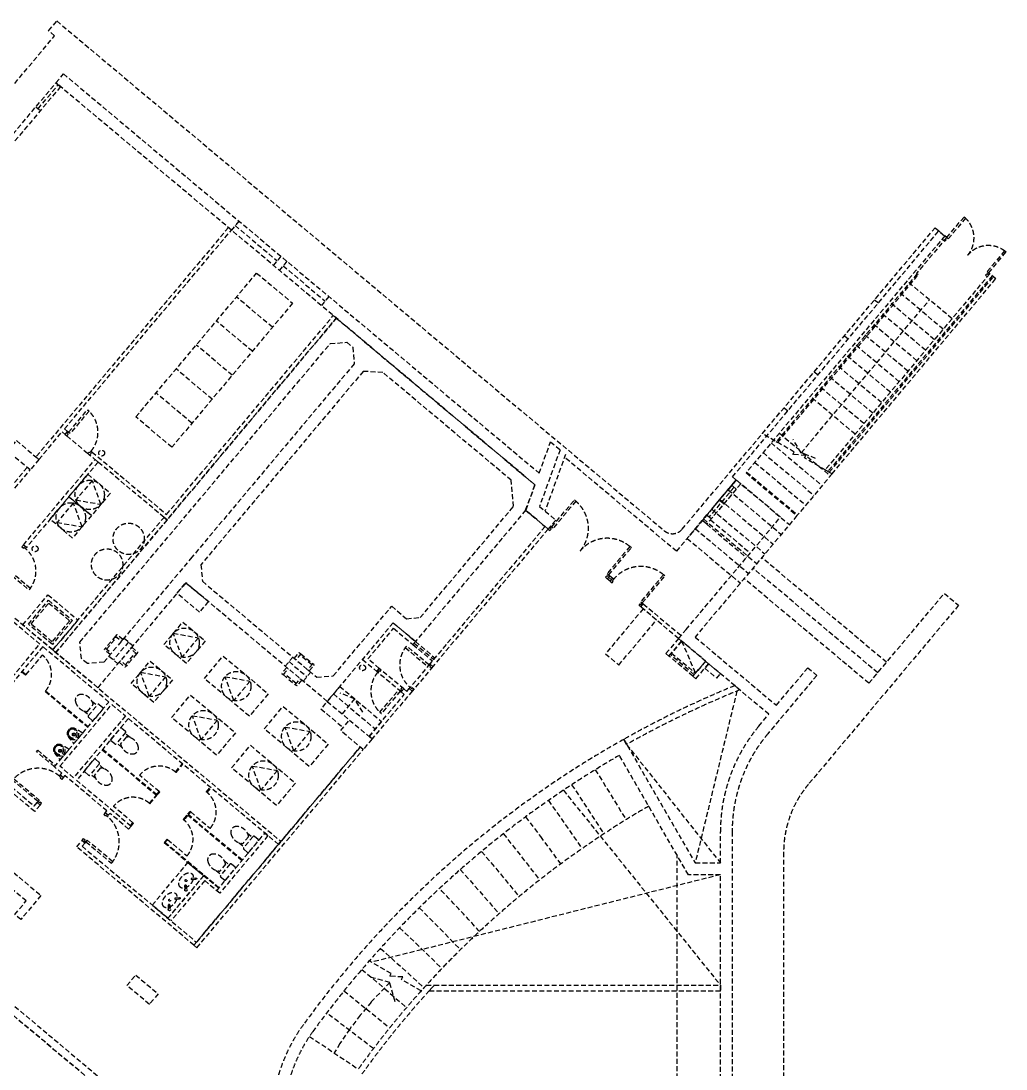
# Model space of a CAD drawing. Header units: millimetres. Extents: x 833220848 to 834439174, y 817676276 to 818025844.
# Drawn here: x 833234121 to 833259290, y 817916483 to 817943257 of the extents above; entities that cross this region are included whole.
import ezdxf

# ---------------------------------------------------------------- set-up
doc = ezdxf.new("R2010")
doc.units = ezdxf.units.MM
doc.header["$LTSCALE"] = 1000
doc.header["$MEASUREMENT"] = 0
doc.linetypes.add('HIDDEN2', pattern=[0.1875, 0.125, -0.0625])
doc.layers.add('VPAX L000', color=7, linetype='Continuous')

# ---------------------------------------------------------------- blocks, each defined once
blk = doc.blocks.new('A$C37721EEC')
at = {"layer": 'VPAX L000', "color": 150, "linetype": 'HIDDEN2'}
for p, q in [((23916.31190276146, -6361.391976833344), (23763.10301399231, -6232.834455013275)), ((5437.206376194954, -7599.490399718285), (4517.95304441452, -6828.145267963409)), ((-98.80627012252808, -15908.34959423542), (7068.284738659859, -7366.943134665489)), ((4922.976288437843, -8212.325954198837), (4003.72295665741, -7440.980822443962)), ((7068.284738659859, -7366.943134665489), (12142.11832487583, -11624.39502358437)), ((4408.746200799942, -8825.16150867939), (3489.492869019508, -8053.816376924515)), ((3894.516112685204, -9437.997063279152), (2975.26278090477, -8666.651931524277)), ((3380.286024689674, -10050.83261811733), (2461.032692909241, -9279.487486362457)), ((18768.9644806385, -10788.01078736782), (17953.53372120857, -10317.22161924839)), ((-606.8004804849625, -10913.14771831036), (-530.1960359811783, -10977.4264793396)), ((19734.28427183628, -11345.33842837811), (19028.77210187912, -10938.01078736782)), ((12142.11832487583, -11624.39502358437), (11905.53768956661, -12274.39497184753)), ((17173.24420058727, -11636.0590981245), (16530.44549965858, -12402.12081348896)), ((17173.24420058727, -11636.05909824371), (16530.44549965858, -12402.12081348896)), ((17173.23111259937, -11636.07469570637), (16530.44549953938, -12402.12081336975)), ((17230.69753241539, -11684.26816773415), (16587.89883160591, -12450.32988321781)), ((17230.69753241539, -11684.26816785336), (16587.89883160591, -12450.32988321781)), ((17230.68444442749, -11684.28376531601), (16587.8988314867, -12450.3298830986)), ((17288.15086448193, -11732.47723758221), (16645.35216355324, -12498.53895294666)), ((17288.15086448193, -11732.47723770142), (16645.35216355324, -12498.53895294666)), ((17288.13777649403, -11732.49283516407), (16645.35216355324, -12498.53895294666)), ((16966.74420714378, -12115.51525366306), (16851.83754301071, -12019.09711396694)), ((11905.53768956661, -12274.39497184753), (12403.46654951572, -12692.20696151257)), ((16645.35040187836, -12498.53747487068), (16530.44373774529, -12402.11933517456)), ((16629.28802621365, -12517.68142414093), (17644.31828081608, -13369.3929361105)), ((12403.46654951572, -12692.20696151257), (9588.056431531906, -16047.48208272457)), ((16532.86988472939, -12632.58809065819), (17547.90013945103, -13484.29960274696)), ((3223.403262495995, -14127.03008854389), (973.5701516866684, -16808.19303584099)), ((6835.321492791176, -17157.82952404022), (3223.403262495995, -14127.03008854389)), ((20675.19408988953, -16695.84523749352), (22603.55658447742, -14397.71049368382)), ((22603.55658447742, -14397.71049368382), (22967.42858123779, -14703.03535139561)), ((22967.42858123779, -14703.03535139561), (19128.15365767479, -19278.50505936146)), ((8519.424642801285, -15150.79354202747), (6835.321492791176, -17157.82952404022)), ((9090.119153618813, -15629.66309392452), (8519.424642801285, -15150.79354202747)), ((1758.537973403931, -15639.40053164959), (1372.865407347679, -16099.02719759941)), ((1643.631307244301, -15542.98239016533), (1873.444639801979, -15735.81867277622)), ((973.5701516866684, -16808.19303584099), (-98.80627012252808, -15908.34959423542)), ((1257.958741307259, -16002.60905611515), (1487.772074222565, -16195.44533872604)), ((5762.847549200058, -16257.92381489277), (5955.683831930161, -16028.1104824543)), ((5762.865156531334, -16257.91987466812), (5955.701439261436, -16028.10654222965)), ((6136.419869342012, -15968.29004362162), (6160.845798525086, -15939.18035479566)), ((6442.837646457301, -16225.40508765392), (6136.419869342012, -15968.29004362162)), ((6160.845798525086, -15939.18035479566), (6467.263575640375, -16196.29539882796)), ((5859.265690803528, -16143.01714885235), (6318.892356514931, -16528.68971502781)), ((5859.283298134804, -16143.0132086277), (6318.909963846207, -16528.68577480316)), ((6467.263575640375, -16196.29539882796), (6442.837646457301, -16225.40508765392)), ((8791.517807364464, -16841.18120288849), (8163.349141120911, -16314.08510565758)), ((8791.517807364464, -16841.18120288849), (8163.349141120911, -16314.08510565758)), ((5735.320400680374, -16446.3017756322), (5710.894471497299, -16475.41146445816)), ((5710.894471497299, -16475.41146445816), (6017.312248612589, -16732.52650849046)), ((6041.738177795663, -16703.4168196645), (5735.320400680374, -16446.3017756322)), ((6222.47421503067, -16643.59638106823), (6415.310497760773, -16413.78304827213)), ((6222.491822361946, -16643.59244084358), (6415.328105092049, -16413.77910804749)), ((8727.23904633522, -16917.78564715385), (8099.070380091667, -16390.68954992294)), ((8727.23904633522, -16917.78564715385), (8099.070380091667, -16390.68954992294)), ((6017.312248612589, -16732.52650849046), (6041.738177795663, -16703.4168196645)), ((17303.26279497147, -16894.6280118227), (16235.58253264427, -21286.23465895653)), ((615.2058337782134, -17398.39875490604), (745.6246701971286, -17507.83315239659)), ((824.1118068735393, -17149.43431084806), (954.5306432924544, -17258.86870833861)), ((370.5763944879409, -18227.04996896959), (582.0900479063109, -17974.97777389311)), ((370.5763944879409, -18227.04996896959), (582.0900479063109, -17974.97777389311)), ((1796.973359367959, -18083.24877437536), (1666.55453213655, -17973.81436593557)), ((21.18114833983149, -18643.44301391817), (232.6948017582015, -18391.37081884169)), ((21.18114833983149, -18643.44301391817), (232.6948017582015, -18391.37081884169)), ((1588.067365370959, -18332.21320089474), (1457.64853813955, -18222.77879245495)), ((3430.151517868042, -23386.18738877773), (7678.977618217468, -18322.6336183548)), ((3506.755962014198, -23450.46614992619), (7755.582062363625, -18386.91237950325)), ((14486.06221354008, -18257.97668552399), (16881.47364044189, -21286.23465907574)), ((1128.474244854562, -18879.93499585572), (998.0554176231531, -18770.50058741594)), ((13685.32706260681, -18903.43692219257), (14472.03901946545, -20180.44944381714)), ((919.5682508575619, -19128.89942237511), (789.1494236261527, -19019.46501393532)), ((4795.922980035655, -20521.33306713995), (4926.341825571767, -20630.76745376505)), ((4587.017027682054, -20770.29752860229), (4717.435873218165, -20879.73191522739)), ((15774.57707202435, -29978.59317183495), (15774.57707202435, -21088.03067183495)), ((18496.47364091873, -21014.03162097931), (18496.47364091873, -35557.64940428734)), ((4204.559534396045, -21226.09492393431), (4334.978379932157, -21335.5293105594)), ((2766.68805706501, -22698.9347140789), (3692.306545376778, -21595.82555699348)), ((3692.306545376778, -21595.82555699348), (4075.328766345978, -21917.21936106682)), ((3995.653582042443, -21475.05938539665), (4126.072427578555, -21584.49377202175)), ((3704.632228732109, -21736.70876216888), (2843.292501449585, -22763.21347498894)), ((4087.654449701309, -22058.10256636143), (3704.632228732109, -21736.70876216888)), ((8470.949766635895, -24113.22005867958), (7908.336480736732, -23788.39512681961)), ((9235.03089082241, -24554.36250090599), (8730.75738799572, -24263.22005844116)), ((6382.545195102692, -25715.84324622154), (7629.107695102692, -26550.15574622154))]:
    blk.add_line(p, q, dxfattribs=at)
for points in [[(-14262.39690566063, -16686.11798632145), (-13957.07279098034, -16322.24687623978), (-13803.86390292645, -16450.80439758301), (-128.5575217008591, -153.2088876962662), (-281.766410112381, -24.65136587619781), (-72.8604371547699, 224.3130779266357), (15447.08554148674, -12798.46787953377, 0.4142239829312884), (15904.95421016216, -12758.4013543129), (22365.08270740509, -5059.753016233444), (22613.94014978409, -5268.572319865227)], [(-8368.229384183884, -19151.63800656796), (-8239.671860933304, -18998.42911720276), (-4141.334067344666, -22437.34280371666), (-3852.079641580582, -22092.62280285358), (-3698.870752334595, -22221.18032538891), (-3988.125176787376, -22565.90032505989), (-2302.827402949333, -23980.03306615353), (-2013.572978496552, -23635.31306684017), (-1860.364089727402, -23763.87058901787), (-2149.618514060974, -24108.59058833122), (1774.702673077583, -27401.48705089092, -0.1017302173343312)], [(5521.544456720352, -28857.64940404892, -0.216332576124974), (6226.147359371185, -25415.7756049633, -0.1080614367030422), (14411.01990938187, -18128.08539187908), (16235.58253276348, -21286.23465883732), (16881.4736405611, -21286.23465883732), (16881.4736405611, -20486.29894483089, -0.1763300519438131), (17861.75509262085, -17792.9717297554), (18118.1580953598, -17487.40252864361), (15812.37358295918, -15552.61960995197), (16005.20986771584, -15322.80627548695), (16005.20986902714, -15322.80627405643), (18415.6634016037, -12450.13961362839), (17189.99229180813, -11421.67943799496), (22460.85744202137, -5140.120678067207), (22614.06633067131, -5268.678200125694), (17536.03746366501, -11320.42362701893), (18838.31301736832, -12413.16256356239), (16235.02319991589, -15515.64255928993), (18310.99437785149, -17257.58919596672), (19114.47888529301, -16300.03364622593), (19344.29221832752, -16492.86992919445), (18091.56787645817, -17985.80866706371, 0.176330051941781), (17181.4736405611, -20486.29622471333), (17181.4736405611, -27557.64940452576)], [(16881.4736405611, -27557.64940452576), (16881.4736405611, -21586.23465883732), (16062.43463718891, -21586.23465883732), (14300.45206236839, -18536.40567195415, 0.1051041700439045), (6468.903113722801, -25592.04143750668, 0.2417037481215147), (5916.464549183846, -29157.64940404892)], [(-856.8898695707321, -16473.19802296162), (-439.0779235363007, -15975.26913511753, -0.4142135623732047), (-358.9609814882278, -16891.00996947289)], [(2540.166906118393, -19460.73487794399), (2042.238018274307, -19042.92293143272, -0.4229292193933042), (2973.299741744995, -18975.66174209118)], [(3348.877037644386, -19982.66558492184), (3846.8059258461, -20400.47753095627, 0.4229292192395238), (3751.368094921112, -19471.88094389439)], [(1871.667792081833, -20257.42109906673), (1373.738904237747, -19839.60915255547, -0.4142135623732047), (2289.479738712311, -19759.49221122265)], [(2757.513593196869, -20687.42744004726), (3255.442481398582, -21105.2393860817, 0.4142135623732047), (3175.325539112091, -20189.49855172634)], [(3478.516865887099, -21673.83425349263), (3369.017394710721, -21683.41766793093, 1), (3371.197067455748, -21708.32246720183), (3480.696538632097, -21698.73905276355)], [(3202.709700835986, -21956.36967171906), (3197.495759361418, -21858.03044374468), (3197.495759361418, -21858.03044374468, -0.4016531870839304), (3206.415863532665, -21847.85260033718), (3206.415863532665, -21847.85260033718), (3219.864844953214, -21846.67554293826), (3219.864844953214, -21846.67554293826, -0.4016531870839304), (3230.417326892242, -21855.14914192452), (3230.417326892242, -21855.14914192452), (3230.417326892242, -21855.14914192452), (3242.365141093082, -21952.89902008363)], [(3212.260027633402, -21949.40824002175), (3206.438396402592, -21882.89065954325), (3206.438396402592, -21882.89065954325, -0.4142135623730951), (3210.884616809843, -21877.59152371403), (3210.884616809843, -21877.59152371403), (3220.629973046283, -21876.73860829207), (3220.629973046283, -21876.73860829207), (3220.629973046283, -21876.73860829207, -0.4142135623730951), (3225.929108875498, -21881.18482869931), (3225.929108875498, -21881.18482869931), (3231.750740106319, -21947.70240917783)], [(3058.965126790458, -22173.83654493359), (2949.465655614079, -22183.41995937189, 1), (2951.645328359107, -22208.3247586428), (3061.144799535456, -22198.74134420451)], [(2783.157961739345, -22456.37196316003), (2777.944020264777, -22358.03273518564), (2777.944020264777, -22358.03273518564, -0.4016531870839304), (2786.864124436024, -22347.85489177814), (2786.864124436024, -22347.85489177814), (2800.313105856572, -22346.67783437922), (2800.313105856572, -22346.67783437922, -0.4016531870839304), (2810.8655877956, -22355.15143336548), (2810.8655877956, -22355.15143336548), (2810.8655877956, -22355.15143336548), (2822.81340199644, -22452.90131152459)], [(2792.708288536761, -22449.41053146272), (2786.886657305951, -22382.89295098421), (2786.886657305951, -22382.89295098421, -0.4142135623730951), (2791.332877713201, -22377.593815155), (2791.332877713201, -22377.593815155), (2801.078233949641, -22376.74089973304), (2801.078233949641, -22376.74089973304), (2801.078233949641, -22376.74089973304, -0.4142135623730951), (2806.377369778857, -22381.18712014027), (2806.377369778857, -22381.18712014027), (2812.199001009677, -22447.70470061879)]]:
    blk.add_lwpolyline(points, format="xyb", dxfattribs=at)
for points in [[(98.60546708106995, -1127.06564283371), (12251.30939304829, -11324.39502203465), (12542.48557245731, -10524.39501357079), (12787.04781579971, -10729.60710608959), (12257.74049508572, -12178.30623316765), (12672.90727698803, -12526.67238903046), (12480.0709939003, -12756.4857224226), (11905.53767633438, -12274.39502859116), (12142.11832475662, -11624.39502370358), (-94.23081576824188, -1356.878975749016)], [(-2279.689341068268, -3961.407024025917), (-94.23081517219543, -1356.878974556923), (20.67585158348083, -1453.297116279602), (-2164.782674312592, -4057.825165748596)], [(22702.13146018982, -5342.573614239693), (22663.82923805714, -5310.434233784676), (23106.98572862148, -4782.300893306732), (23145.28795075417, -4814.440273761749)], [(4310.52473294735, -5052.907729148865), (-606.8004804849625, -10913.14771831036), (-530.1960362195969, -10977.42647910118), (61.16856372356415, -10272.66559290886), (137.7730075120926, -10336.94435346127), (202.0517684221268, -10260.3399091959), (125.4473246335983, -10196.06114864349), (4387.129177212715, -5117.186490058899)], [(23697.98923718929, -6178.197506666183), (23736.29145944118, -6210.336887121201), (24179.44795000553, -5682.203546762466), (24141.14572775364, -5650.064166307449)], [(1946.80260515213, -9892.32304096222), (5032.18313229084, -6215.309713482857), (5951.436464071274, -6986.654845118523), (2866.055936932564, -10663.66817259789)], [(18344.85558974743, -10543.15140521526), (21934.62597608566, -6265.046026349068), (21903.98419833183, -6239.334522485733), (18309.68018019199, -10522.84287309647)], [(19558.3931299448, -11243.80194413662), (19734.28427159786, -11345.3384282589), (23916.31190276146, -6361.391976833344), (23763.10301399231, -6232.834455013275), (19558.40722322464, -11243.79576706886)], [(-98.82387745380402, -15908.35353446007), (7068.267131328583, -7366.947074890137), (12142.10071754456, -11624.39896380901), (11905.52008223534, -12274.39891207218), (11905.52008211613, -12274.39891207218), (9090.109937310219, -15629.67407763004), (8519.407035470009, -15150.79748225212), (6835.3038854599, -17157.83346426487), (3223.385655164719, -14127.03402876854), (973.5525443553925, -16808.19697606564)], [(-98.82387745380402, -15908.35353446007), (7068.267131328583, -7366.947074890137), (12142.10071754456, -11624.39896380901), (11905.52008223534, -12274.39891207218), (11905.52008211613, -12274.39891207218), (9090.109937310219, -15629.67407763004), (8519.407035470009, -15150.79748225212), (6835.3038854599, -17157.83346426487), (3223.385655164719, -14127.03402876854), (973.5525443553925, -16808.19697606564)], [(2665.719670176506, -12458.14346575737), (2665.719670057297, -12458.14346575737), (765.9294502735138, -10864.03019428253), (765.9294501543045, -10864.03019428253), (830.208211183548, -10787.42574977875), (2729.998430848122, -12381.5390213728), (6991.680282711983, -7302.664363980293), (7068.284726977348, -7366.943124890327), (2742.324125885963, -12522.42223787308)], [(11595.83135175705, -12176.75443315506), (11537.37619256973, -11508.60889780521), (8254.304951190948, -8753.785088300705), (7755.050906896591, -8726.483376264572), (3609.082559704781, -13667.45604884624), (3646.059607863426, -14090.10564875603), (6568.506508946419, -16542.34169721603), (6991.168985128403, -16505.36352157593), (8482.42998456955, -14728.14787256718), (8861.614778757095, -15046.3216933012), (9213.835660099983, -15015.50635528564)], [(267.1655461717763, -10314.97685612538), (228.8633240537446, -10282.83747559586), (710.9540319964685, -9708.304143825388), (749.2562541145002, -9740.443524354901)], [(-1329.705032706261, -10763.45132791996), (-1104.729369401932, -10495.33577275276), (-530.1960368156433, -10977.42647969723), (-755.1717007160187, -11245.54203522205)], [(-1504.019264936447, -12137.98381185532), (-755.1717007160187, -11245.54203522205), (-831.7761447429657, -11181.26327443123), (-1580.623709201813, -12073.70505094528)], [(-928.1363946199417, -13162.96953845024), (903.8174495697021, -10979.73196315765), (980.4218930006027, -11044.01072347164), (-851.5319511890411, -13227.24829876423)], [(237.8063507080078, -11929.02546489239), (719.8970572948456, -11354.49213242531), (1294.430390000343, -11836.58283960819), (812.3396829366684, -12411.11617195606)], [(1053.385208845139, -12123.84930050373), (831.2361723184586, -11513.50119805336), (413.7337292432785, -12011.06195807457)], [(-244.2843565940857, -12503.55879747868), (237.8063502311707, -11929.02546465397), (812.3396826982498, -12411.11617171764), (330.2489755153656, -12985.64950430393)], [(12609.463534832, -12734.51823830605), (12571.1613162756, -12702.3788536787), (13149.67000770569, -12012.9387229681), (13187.97222661972, -12045.07810771465)], [(571.2945016622543, -12698.38263273239), (349.1454651355743, -12088.03453040123), (-68.356978058815, -12585.59529042244)], [(-175.4107267856598, -15844.07082283497), (2665.719669103622, -12458.14346647263), (2742.324125885963, -12522.42223787308), (-98.80627000331879, -15908.34959423542)], [(13988.87541842461, -13891.98224103451), (14027.17764413357, -13924.12161719799), (14605.68664991856, -13234.68175041676), (14567.38442420959, -13202.54237377644)], [(-1323.980842876015, -13790.29096549816), (-1356.120223334097, -13828.59318767613), (-781.5868906645268, -14310.68389454735), (-749.447510206445, -14272.38167236938)], [(14847.11107563972, -14612.12762284279), (14885.41330134869, -14644.26699900627), (15463.92230713367, -13954.82713222504), (15425.62008142471, -13922.68775558472)], [(2998.446070671082, -14395.20132339001), (3223.42173397541, -14127.08576822281), (3797.955066561699, -14609.17647516727), (3572.979402661324, -14877.2920306921)], [(14130.59385597706, -14010.89772164822), (14066.31508970261, -14087.50215864182), (13989.71044921875, -14023.22363197803), (14053.98921835423, -13946.61919486523), (14130.59385597706, -14010.89772164822)], [(-941.4841955900192, -15201.25885725021), (-298.696585893631, -14435.21441400051), (467.3478577136993, -15078.00202429295), (-175.4397522211075, -15844.04646766186)], [(-800.6009905338287, -15188.93317449093), (-286.3709024190903, -14576.09761929512), (326.4646520614624, -15090.32770740986), (-187.7654354572296, -15703.16326212883)], [(-730.1593877077103, -15182.77033257484), (-280.2080608606339, -14646.53922212124), (256.0230492353439, -15096.49054944515), (-193.9282772541046, -15632.72165966034)], [(15876.652328372, -15476.01518440247), (15812.37356209755, -15552.61962139606), (14847.94602036476, -14743.36911654472), (14912.22478950024, -14666.76467943192), (15876.652328372, -15476.01518440247)], [(14285.1399050951, -16229.22956931591), (15249.32131934166, -15080.1629049778), (14908.43175184727, -14794.12259531021), (13944.25033724308, -15943.18925952911)], [(3236.914576649666, -16187.89692425728), (2662.381244182587, -15705.80621695518), (3144.471951246262, -15131.27288448811), (3719.005283594131, -15613.3635917902)], [(1198.138302678393, -15821.8730188654), (1455.253346567387, -15515.45524162986), (1426.143657730004, -15491.0293124604), (1169.028613841009, -15797.44708969593)], [(1579.352546347771, -15619.5868344049), (1611.49192683389, -15581.28461225047), (1458.283038216126, -15452.72709030597), (1426.143657730007, -15491.0293124604)], [(2903.426770448685, -15418.53934502602), (3543.078088641167, -15531.32760262489), (3125.574933290482, -16028.88776516914)], [(1809.165878951717, -15812.42311740135), (1841.305259437836, -15774.12089524692), (1994.5141480556, -15902.67841719141), (1962.374767569481, -15940.98063934585)], [(9404.86209022919, -16265.80436425982), (9437.001461955833, -16227.5021347553), (8862.468019388098, -15745.41155885564), (8830.328647661454, -15783.71378836016)], [(1322.237502458779, -15926.00461164043), (1290.098121972652, -15964.30683379487), (1136.889233354894, -15835.74931185038), (1169.02861384102, -15797.44708969594)], [(1676.150034843105, -16222.97248741192), (1933.2650787321, -15916.55471017639), (1962.374767569483, -15940.98063934585), (1705.259723680489, -16247.39841658138)], [(4845.607908010483, -17537.75090444088), (3696.541243314743, -16573.56948983669), (4178.631950616837, -15999.03615760803), (5327.698615312576, -16963.21757233143)], [(6032.288276508939, -16092.38924335331), (5993.986054369534, -16060.24986284928), (6122.543576385679, -15907.04097429164), (6160.845798525084, -15939.18035479567)], [(1552.050835062724, -16118.84089463688), (1519.911454576598, -16157.14311679132), (1673.120343194356, -16285.70063873582), (1705.259723680483, -16247.39841658137)], [(2401.290683507919, -17183.75470006466), (1826.75735104084, -16701.66399276257), (2308.848058223724, -16127.13066053391), (2883.381390571594, -16609.22136759758)], [(5839.451993513448, -16322.20257590052), (5801.149771374042, -16290.06319539649), (5672.592249357897, -16443.27208395413), (5710.894471497302, -16475.41146445816)], [(6338.706053624225, -16349.5042873856), (6377.008275763638, -16381.64366788964), (6505.565797779779, -16228.434779332), (6467.263575640365, -16196.29539882796)], [(16578.41802859306, -16195.40721833706), (16481.99988722801, -16310.31388497353), (16788.41766476631, -16567.42892861366), (16884.83580601215, -16452.52226161957)], [(2067.802877306938, -16414.39712119102), (2707.454195380211, -16527.18537867069), (2289.951040029526, -17024.74554097652)], [(4224.853435397148, -16527.3479719162), (4864.504753828049, -16640.13622951508), (4447.001598238945, -17137.69639194012)], [(6145.869770628734, -16579.31761993281), (6184.171992768148, -16611.45700043685), (6055.614470752007, -16764.66588899448), (6017.312248612593, -16732.52650849045)], [(8662.130664852799, -16863.13448864317), (8700.432879675405, -16895.27387786703), (8218.342041317472, -17469.80710020613), (8180.039826494865, -17437.66771098226)], [(4009.984014749527, -18533.60868048668), (2860.917350292206, -17569.42726588249), (3343.008057594299, -16994.89393365383), (4492.07472217083, -17959.07534813881)], [(6.56820011138916, -18816.43041074276), (1330.710675954819, -17238.37885797024), (1679.261003494263, -17530.84730923176), (355.1185276508331, -19108.89886200428)], [(6377.696793437004, -18823.32612466812), (5228.630128860474, -17859.14470994473), (5710.720836043358, -17284.61137795448), (6859.787500619888, -18248.79279220104)], [(3389.22954249382, -17523.205747962), (4028.880860805511, -17635.99400544167), (3611.377705454826, -18133.5541677475)], [(7181.048730254173, -17904.82167220116), (7406.024393558502, -17636.70611703396), (7980.557726144791, -18118.79682397842), (7755.582062244415, -18386.91237950325)], [(5756.942321062088, -17812.92319214344), (6396.59363925457, -17925.71144962311), (5979.090483903885, -18423.27161216736)], [(7678.977618455887, -18322.63361859322), (3430.150519967079, -23386.18651211262), (3506.75596177578, -23450.46614968777), (7755.583060264587, -18386.91325616837)], [(5542.072900295258, -19819.18390059471), (4393.006235480309, -18855.00248599052), (4875.096942901611, -18280.46915364265), (6024.163607597351, -19244.65056836605)], [(4921.318427801132, -18808.78096783161), (5560.969746232033, -18921.5692255497), (5143.466590642929, -19419.12938809395)], [(-521.3127424083126, -19678.89299650982), (-553.4521228116206, -19717.19521873376), (-1204.589900618463, -19170.82575187752), (-1172.450520215155, -19132.52352965359)], [(4011.050004839897, -21993.8238055706), (5245.197887659073, -20523.0236325264), (5321.802332043648, -20587.30239355564), (4087.654449224472, -22058.10256659985)], [(573.1170816421509, -20708.18827843666), (649.7215256690979, -20772.46703922749), (575.8009499311447, -20860.5621509552), (3494.430279016495, -23309.58294415474), (3430.150519967079, -23386.18651211262), (434.9177643060684, -20872.88781154156)], [(704.3584714670291, -20707.35326140902), (672.2190909401935, -20745.6554835293), (1323.356866984953, -21292.0249524855), (1355.496247511789, -21253.72273036522)], [(1717.354047298431, -24416.19944024086), (1942.32971060276, -24148.08388507366), (2516.863043189049, -24630.17459201813), (2291.887379288673, -24898.29014754295)]]:
    blk.add_lwpolyline(points, close=True, dxfattribs=at)
for points in [[(-551.0075685977936, -2017.923602342606), (-36.7774806022644, -1405.088048219681)], [(-94.23079574108124, -1356.878992795944), (20.67585265636444, -1453.297118544579)], [(-608.4609022140503, -1969.714531540871), (-493.5542351007462, -2066.132673025131)], [(4579.965474843979, -4887.373139262199), (4387.129192113876, -5117.186472296715)], [(4483.547333598137, -5002.279806017876), (5556.009554028511, -5902.182459354401)], [(17953.53226804733, -10317.22078025341), (22365.08270728588, -5059.753016114235), (22460.82763445377, -5140.0953104496)], [(1646.145151138306, -27554.69593954086), (-8368.229384183884, -19151.63800656796), (1649.664953351021, -27557.64940452576)], [(22660.85857319832, -5307.940310359001), (21889.5134408474, -6227.193640708923)], [(22549.78748595715, -5345.28257060051), (22618.70158815384, -5403.10836827755), (22650.84096860886, -5364.806146144867), (22631.68985748291, -5348.736455917358), (22663.82923805714, -5310.434233784676), (22614.06633222103, -5268.678198218346)], [(5652.427679896355, -5787.275811076164), (5459.591397166252, -6017.08914411068)], [(5805.636567831039, -5915.833333730698), (5612.800285100937, -6145.646666765213)], [(5709.218442440033, -6030.739981770515), (6781.680662870407, -6930.64263510704)], [(23855.02834331989, -6309.968964457512), (23824.38656568527, -6284.257460236549), (19628.75804448128, -11284.41283261776), (19663.9334539175, -11304.72136473656), (23855.0283434391, -6309.968964338303)], [(22798.92159950733, -7381.901119589806), (21649.85493314266, -6417.719703674316)], [(23698.82425415516, -6309.438897848129), (23652.86158752441, -6270.871641278267), (23685.00096774101, -6232.569419145584), (23704.15207886696, -6248.639109373093), (23736.29145944118, -6210.336887121201), (23763.10301482677, -6232.834453582764)], [(22573.94593632221, -7650.016674518585), (21424.87926995754, -6685.835258603096)], [(6878.098804593086, -6815.735968112946), (6685.262521862984, -7045.549301147461)], [(18946.17145717144, -10806.63706862926), (22224.39693379402, -6899.828438520432)], [(20822.51323127747, -6898.358264803886), (20918.16178810596, -6978.62004840374)], [(22348.97027301788, -7918.132229089737), (21199.90360665321, -6953.950813174248)], [(22123.99460983276, -8186.247784018517), (20974.92794346809, -7222.066368103027)], [(9090.109937548637, -15629.67407739162), (8519.407035470009, -15150.79748225212), (6835.3038854599, -17157.83346426487), (3223.385655164719, -14127.03402876854), (973.5525443553925, -16808.19697606564), (-98.82387745380402, -15908.35353446007), (7068.267131328583, -7366.947074890137), (12142.10071754456, -11624.39896380901), (11905.52008223534, -12274.39891207218), (12403.44894218445, -12692.21090173721), (9459.490629911423, -16200.68353176117)], [(21899.01894629002, -8454.363339066505), (20749.95227992535, -7490.181923151016)], [(21674.0432831049, -8722.478893876076), (20524.97661674023, -7758.297477960587)], [(7488.321810126305, -8111.041246533394), (7525.236849427223, -8533.638815879822), (3379.276743531227, -13474.53616297245), (3379.276743531227, -13474.53616297245), (1129.395498156548, -16155.80772018433), (706.84015583992, -16192.77652192116), (553.6327638626099, -16064.22025763988), (516.65571641922, -15641.5706653595), (6912.407906413078, -8019.41001534462), (7335.05750644207, -7982.432966351509), (7488.321407675743, -8111.036647081375)], [(7488.321810126305, -8111.041246533394), (7525.236849427223, -8533.638815879822), (3379.276743531227, -13474.53616297245), (3379.276743531227, -13474.53616297245), (1129.395498156548, -16155.80772018433), (706.84015583992, -16192.77652192116), (553.6327638626099, -16064.22025763988), (516.65571641922, -15641.5706653595), (6912.407906413078, -8019.41001534462), (7335.05750644207, -7982.432966351509), (7488.321407675743, -8111.036647081375)], [(20051.15053296089, -7817.596855998039), (20146.79908978939, -7897.858639597893)], [(21449.06761932373, -8990.594448447227), (20300.00095295906, -8026.413032531738)], [(21224.09195625782, -9258.710003733635), (20075.02528989315, -8294.528587818146)], [(20999.11629259586, -9526.825558304787), (19850.04962623119, -8562.644142389297)], [(19279.78783464432, -8736.835447192192), (19375.43639147282, -8817.097230792046)], [(20774.14062905312, -9794.941113233566), (19625.07396268845, -8830.759697318077)], [(20549.16496574879, -10063.05666792393), (19400.09829938412, -9098.875252008438)], [(20324.18930220604, -10331.17222297192), (19175.12263584137, -9366.990807056427)], [(18508.42513632774, -9656.074038386345), (18604.07369315624, -9736.335821986198)], [(137.7730075120926, -10336.94435346127), (183.7356740537306, -10375.51161009668), (215.8750545832455, -10337.20938797865), (196.7239435242297, -10321.13969771389), (228.8633240537446, -10282.83747559586), (202.0517685711224, -10260.3399092252)], [(183.7356740236282, -10375.51161015034), (719.9667837619781, -10825.46293747425)], [(18387.73104846478, -10305.41473805904), (19689.9847086668, -11398.13530480862)], [(18178.82507538795, -10554.37918186188), (19481.08410537243, -11647.1042547226)], [(19313.78657674789, -10951.92686927319), (18946.17145884037, -10806.63707005978), (18739.25324487686, -10469.83616280556)], [(765.9294502478124, -10864.03019414531), (719.9667837061744, -10825.46293750989), (752.1061642356893, -10787.16071539186), (771.2572752947052, -10803.23040565662), (803.3966558242201, -10764.92818353859), (830.2082113068423, -10787.42574990925)], [(12926.72030031681, -10847.60897958279), (12399.18727970123, -12296.99404156208)], [(17285.7247262001, -11502.00848424435), (15759.1133582592, -13321.3530626297), (12899.65157294273, -10921.97969675064)], [(17969.91910219193, -10803.34362578392), (19272.18350219727, -11896.07320451736)], [(19028.77210187912, -10938.01078736782), (19066.27210187912, -10873.05888199806), (18731.4644806385, -10852.96269273758), (18768.9644806385, -10788.01078736782)], [(17761.0131289959, -11052.30806958675), (19063.2828990221, -12145.04215431213)], [(16096.5915286541, -12919.20921957493), (17285.72648620605, -11502.00995528698)], [(16096.59152877331, -12919.20921957493), (17285.72648632526, -11502.00995528698)], [(16532.86988484859, -12632.58809089661), (16417.96321833134, -12536.16994941235), (17285.72648215294, -11502.0099619627), (17400.63314855099, -11598.42810344696), (16532.86988472939, -12632.5880907774)], [(17285.72472631931, -11502.00848424435), (18645.47673583031, -12642.97589492798)], [(17552.10715579987, -11301.2725135088), (18854.38229572773, -12394.01110422611)], [(19734.28449809551, -11345.33855903149), (18838.3130171299, -12413.16256356239)], [(17076.84199094772, -11750.99242019653), (18436.57076621056, -12891.94033503532)], [(17076.84199106693, -11750.99242019653), (18436.57076621056, -12891.94033491611)], [(17288.1508654356, -11732.47723865509), (17173.24419891834, -11636.05909705162)], [(16867.93612277508, -11999.95695221424), (18227.66479325294, -13140.90477907658)], [(16867.93612289429, -11999.95695221424), (18227.66479325294, -13140.90477907658)], [(16659.03025448322, -12248.92148435116), (18018.75882017612, -13389.86922335625)], [(16659.03025460243, -12248.92148435116), (18018.75882017612, -13389.86922323704)], [(16450.12438631058, -12497.88601636887), (17809.85284721851, -13638.8336673975)], [(16450.12438642979, -12497.88601636887), (17809.85284721851, -13638.83366727829)], [(12480.0708258152, -12756.4855812788), (12480.07775533199, -12756.49139583111), (9536.109897613525, -16264.9747313261)], [(12480.07099401951, -12756.48572206497), (12526.03365647793, -12795.05298352242), (12558.17304110527, -12756.7507648468), (12539.02193152905, -12740.68107235432), (12571.1613162756, -12702.3788536787), (12544.34976303577, -12679.88128447533)], [(16241.21851801872, -12746.85054838657), (17600.94687414169, -13887.79811143875)], [(16241.21851813793, -12746.85054838657), (17600.94687414169, -13887.79811143875)], [(16032.28889012337, -12995.79514372349), (17392.04090118408, -14136.76255559921)], [(16032.28889024258, -12995.79514372349), (17392.04090118408, -14136.76255548)], [(-928.1363944981571, -13162.96953856582), (-966.703651047855, -13208.93220517938), (-928.4014288698837, -13241.07158563746), (-912.3317386408429, -13221.92047454848), (-874.0295164628716, -13254.05985500656), (-851.5319501422144, -13227.24829948198)], [(21125.14521157742, -16159.61394870281), (17938.40980684757, -13485.62544870377)], [(-1860.699273824692, -14429.92707717419), (5654.155553102493, -20735.72258865833), (5589.922143220901, -20812.27197062969), (1755.865448355675, -17595.12606942654), (431.722972035408, -19173.17762410641), (1825.923858642578, -20343.05107283592), (1761.645097613335, -20419.65551710129), (1282.867321014404, -20017.91326260567), (1241.086126208305, -20067.70615184307), (1164.481682181358, -20003.42739081383), (1206.262877106667, -19953.63450157642), (133.8005504608154, -19053.73175740242), (92.01935482025146, -19103.52464592457), (15.4149112701416, -19039.24588561058), (57.19610559940338, -18989.45299696922), (-134.3150051832199, -18828.75609445572), (1254.106232047081, -17174.10009670258), (-431.1915422677994, -15759.96735608578), (-2526.679148674011, -18257.27224075794), (-649.8702657222748, -19832.10188353062), (-575.9496908187866, -19744.006772995), (-499.345246553421, -19808.28553414345), (-637.5445826053619, -19972.98508918285), (-2667.56235408783, -18269.59792494774), (-507.7960951328278, -15695.68850338459), (-1924.978101372719, -14506.53160619736)], [(20900.1696523428, -16427.72959113121), (17713.43414354324, -13753.74100387096)], [(13989.71044909954, -14023.22363197803), (13943.74777829647, -13984.65638017654), (13975.88715469837, -13946.354154706), (13995.03826773167, -13962.42384302616), (14027.17764413357, -13924.12161719799), (14053.98920202255, -13946.61918079853)], [(14021.05762350559, -13985.86551988125), (14097.66225576401, -14050.1440602541)], [(14066.31508982182, -14087.50215852261), (14112.27775239944, -14126.06941998005), (14144.41713690758, -14087.76720118523), (14125.26602733135, -14071.69750881195), (14157.4054120779, -14033.39529001713), (14130.59385883808, -14010.89772081375)], [(20675.19409310818, -16695.84523367882), (17488.45848023891, -14021.85655903816)], [(14847.94602024555, -14743.36911642551), (14801.98334944248, -14704.80186462402), (14834.12272584438, -14666.49963915348), (14853.27383887768, -14682.56932747364), (14885.41321527958, -14644.26710164547), (14912.22477316856, -14666.76466524601)], [(9090.109938383102, -15629.67407643795), (8519.4070353508, -15150.79748225212), (7735.206515192986, -16085.37126946449), (8099.070499658585, -16390.68940734863), (8163.349381089211, -16314.08481967449), (7876.089841246605, -16073.04544222355), (8531.72984302044, -15291.68411445618), (9025.830140829086, -15706.28033876419)], [(8519.424642682076, -15150.79354202747), (7735.224122524261, -16085.36732923985), (8099.088106989861, -16390.68546712399), (8163.366988420486, -16314.08087944984), (7876.107448577881, -16073.0415019989), (8531.747450351715, -15291.68017423153), (9025.839355945587, -15706.26935660839)], [(8519.424642562866, -15150.79354190826), (9090.119153380394, -15629.66309428215)], [(9090.119153499603, -15629.66309416294), (9025.830140948296, -15706.28033864498)], [(9025.830140829086, -15706.2803388834), (9523.758613228798, -16124.09193754196)], [(9057.969521403313, -15667.97811675072), (9555.897995114326, -16085.78971660137)], [(9090.108901977539, -15629.67589461803), (9588.037377119064, -16047.48749566078)], [(15812.37357735634, -15552.61961650848), (15555.25853300095, -15859.03739404678), (15555.2585297823, -15859.03739082813), (15490.97976911068, -15935.64183497429), (15490.97977232933, -15935.64183783531), (15567.58421683311, -15999.92059886456), (15888.97802245617, -15616.89837813377), (15812.37357795238, -15552.61961579323)], [(15888.97802150249, -15616.89837706089), (16244.69853252298, -16437.54624188436), (16501.81357628659, -16131.12846446581), (15888.97802150249, -15616.89837706089), (15631.86297770058, -15923.3161545251), (16244.69853252298, -16437.54624188436)], [(9588.048040866852, -16047.47503900528), (9588.056433081627, -16047.48208093643)], [(16180.41976761818, -16514.15068423748), (15567.58421683311, -15999.92059886456)], [(16212.5591480732, -16475.84846186638), (15599.72359728813, -15961.61837673187)], [(8163.366885408211, -16314.08103740718), (8209.32954319534, -16352.64830447581), (8177.190153971476, -16390.95051929842), (8158.039046560173, -16374.88082468649), (8125.899657336311, -16413.18303950909), (8099.088106960487, -16390.68546705239)], [(9459.481414675713, -16200.69451415539), (8932.39557504654, -16828.85095775127)], [(9536.085859060287, -16264.97327506542), (9009.000019431114, -16893.12971866131)], [(9536.085859060287, -16264.97327506542), (9009.000019431114, -16893.12971866131)], [(9536.103481173515, -16264.96931755543), (9497.536235101543, -16310.93199296085), (9459.234005597027, -16278.7926212342), (9475.303691460349, -16259.64150648194), (9437.001461955833, -16227.5021347553), (9459.499022164484, -16200.69057410214)], [(9459.481414794922, -16200.69451415539), (9536.085989236832, -16264.97338426113)], [(9459.481414794922, -16200.69451415539), (9536.085989236832, -16264.97338426113)], [(9459.499022126198, -16200.69057393074), (9536.103596568108, -16264.96944403648)], [(16501.81357598305, -16131.12846553326), (16244.69853162766, -16437.54624307156), (16244.698528409, -16437.54623985291), (16180.41976773739, -16514.15068399906), (16180.41977095604, -16514.15068686008), (16257.02421545982, -16578.42944788933), (16578.41802108288, -16195.40722715855), (16501.81357657909, -16131.128464818)], [(-971.1331337690353, -16403.44468784332), (-869.745621919632, -16488.51891183853)], [(-958.2773813009262, -16388.12379860878), (-856.8898694515228, -16473.19802260399)], [(-856.8898692131042, -16473.19802224636), (-869.7456213235855, -16488.51891124249)], [(7156.722980380058, -16774.83246386051), (6674.634326338768, -17349.36751937866)], [(7156.722980380058, -16774.83246386051), (6674.634326338768, -17349.36751937866)], [(7156.697688937187, -16774.81124186516), (8225.329486370087, -17671.49978780746)], [(7156.697688937187, -16774.81124186516), (8225.329486370087, -17671.49978780746)], [(7156.715296268463, -16774.80730164051), (8225.347093701363, -17671.49584758282)], [(9009.00455069542, -16893.13352060318), (7980.540118098259, -18118.80076444149), (7903.935673356056, -18054.52200305462), (8803.838438510895, -16982.0596780777), (8727.226822853088, -16917.77539038658), (8791.517807364464, -16841.18120288849), (8868.116957783699, -16905.45552229881), (8932.395704627037, -16828.85106623173)], [(9009.00455069542, -16893.13352060318), (7980.540118098259, -18118.80076444149), (7903.935673356056, -18054.52200305462), (8803.838438510895, -16982.0596780777), (8727.226822853088, -16917.77539038658), (8791.517807364464, -16841.18120288849), (8868.116957783699, -16905.45552229881), (8932.395704627037, -16828.85106623173)], [(9009.022158026695, -16893.12958037853), (7980.557725429535, -18118.79682421684), (7903.953280687332, -18054.51806282997), (8803.85604584217, -16982.05573785305), (8727.244430184364, -16917.77145016193), (8791.53541469574, -16841.17726266384), (8868.134565114975, -16905.45158207417), (8932.413311958313, -16828.84712600708)], [(8791.523208498955, -16841.16702067852), (8745.560550711827, -16802.59975360988), (8713.421161487964, -16840.90196843249), (8732.572268899268, -16856.97166304442), (8700.432879675405, -16895.27387786703), (8727.24443005123, -16917.77145032373)], [(8932.395718693733, -16828.85107803345), (9009.00014936924, -16893.12982749939)], [(8932.395718693733, -16828.85107803345), (9009.00014936924, -16893.12982749939)], [(9009.017784856553, -16893.12588142949), (9047.585030928527, -16847.16320602407), (9009.282801424011, -16815.02383429742), (8993.213115560688, -16834.17494904968), (8954.910886056172, -16802.03557732304), (8932.413325847521, -16828.8471379762)], [(8932.41332602501, -16828.8471378088), (9009.017756700516, -16893.12588727474)], [(-371.8167340755463, -16906.33085811138), (714.1646381616592, -17817.57742798328)], [(-358.9609816074371, -16891.00996887684), (727.0203906297684, -17802.25653886795)], [(6996.000786662102, -16966.32235276699), (8064.632580041885, -17863.01089525223)], [(6996.000786662102, -16966.32235276699), (8064.632580041885, -17863.01089525223)], [(6996.018393993378, -16966.31841254234), (8064.650187373161, -17863.00695502758)], [(7742.347746968269, -17429.4058996439), (7535.429530978203, -17092.6049901247), (7167.814415693283, -16947.31519246101)], [(7742.347746968269, -17429.4058996439), (7535.429530978203, -17092.6049901247), (7167.814415693283, -16947.31519246101)], [(7742.365354299545, -17429.40195941925), (7535.447138309479, -17092.60104990005), (7167.832023024559, -16947.31125223637)], [(7535.429529428482, -17092.60498869419), (7214.037093043327, -17475.62835943699)], [(7535.429529428482, -17092.60498869419), (7214.037093043327, -17475.62835943699)], [(7535.447136759758, -17092.60104846954), (7214.054700374603, -17475.62441921234)], [(100.6656849384308, -17276.68253397942), (87.80993270874023, -17292.00342285633)], [(6674.634326577187, -17349.36751925945), (7245.337228298187, -17828.24411296844)], [(6674.634326577187, -17349.36751925945), (7245.337228298187, -17828.24411296844)], [(6835.303884387016, -17157.83346366882), (7406.006786108017, -17636.71005737782)], [(6835.303884387016, -17157.83346366882), (7406.006786108017, -17636.71005737782)], [(6835.321491718292, -17157.82952344418), (7406.024393439293, -17636.70611715317)], [(8225.329486370087, -17671.49978780746), (7903.935681819916, -18054.52200949192)], [(8225.329486370087, -17671.49978780746), (7903.935681819916, -18054.52200949192)], [(-134.3150051832199, -18828.75609457493), (-593.9416707754135, -18443.08352863789), (-561.8022904396057, -18404.7813065052), (-102.1756248474121, -18790.45387244225)], [(1087.366333603859, -18391.81229138374), (2466.246331453323, -19548.82998859882)], [(1100.222085833549, -18376.49140274525), (2479.102083563805, -19533.50909984112)], [(2957.97885286808, -18962.8059899807), (3134.745445966721, -18752.1437677145)], [(2973.299741744995, -18975.66174221039), (3150.066335082054, -18764.9995200634)], [(92.0193547747948, -19103.52464617677), (53.45209829082523, -19149.48731284549), (15.1498760668934, -19117.34793244219), (31.2195662685474, -19098.19682133022), (-7.082655955384553, -19066.05744092691), (15.41491032693102, -19039.24588537016)], [(2289.47973883152, -19759.49221110344), (2479.102083683014, -19533.50910043716)], [(2479.102083444595, -19533.50909996033), (2540.166906237602, -19460.7348780632)], [(2494.42297232151, -19546.36485219002), (2555.487795114517, -19473.5906304121)], [(2540.166906237602, -19460.7348780632), (2555.487795114517, -19473.5906304121)], [(3751.368094801903, -19471.8809441328), (3850.997000575066, -19353.15018260479)], [(3766.688983559608, -19484.7366963625), (3866.31788957119, -19366.0059350729)], [(12868.92288243771, -19428.24668765068), (16881.47363841534, -24407.64940452576)], [(13080.85831260681, -19287.71817219257), (13493.76456260681, -19913.84317219257), (13903.38956260681, -20542.09317219257)], [(-499.3452446460724, -19808.28553509712), (-460.7779881621028, -19762.3228684284), (-499.0802103860347, -19730.1834880251), (-515.1499005876886, -19749.33459913706), (-553.4521228116206, -19717.19521873376), (-575.9496890939362, -19744.0067742905)], [(2289.479738473892, -19759.49221110344), (2304.800627231598, -19772.34796321392)], [(2304.800627708435, -19772.34796333313), (2494.422972798347, -19546.36485278606)], [(12487.48331260681, -19688.93692219257), (12918.54581260681, -20302.65567219257), (13345.13956260681, -20919.56192219257)], [(1164.481682024623, -20003.42739094667), (1125.91442539242, -20049.39005749101), (1164.2166475127, -20081.52943801784), (1180.286337776118, -20062.3783269577), (1218.588559896398, -20094.51770748454), (1241.086126265183, -20067.70615200034)], [(3160.004650354385, -20176.64279937744), (3272.49132502079, -20042.58405423164)], [(3175.325539112091, -20189.49855160713), (3287.812214136124, -20055.43980658054)], [(3195.353638768196, -20134.51551556587), (3256.418461441994, -20061.74129378796)], [(3210.67452776432, -20147.37126791477), (3271.739350438118, -20074.59704589844)], [(3272.491325736046, -20042.58405447006), (3333.556148409843, -19969.80983269215)], [(4653.836459875107, -21227.77839338779), (3274.95646238327, -20070.7606959343)], [(3287.81221473217, -20055.43980681896), (3348.877037405968, -19982.66558480263)], [(4666.692211866379, -21212.45750451088), (3287.812214493752, -20055.43980717659)], [(3348.877037405968, -19982.66558480263), (3333.556148409843, -19969.80983269215)], [(1810.602969408035, -20330.19532108307), (1871.667792201042, -20257.42109918594)], [(1825.92385828495, -20343.05107331276), (1886.988681077957, -20270.27685153484)], [(1871.667792201042, -20257.42109918594), (1886.988681077957, -20270.27685153484)], [(3175.3255392313, -20189.49855148792), (3160.004650354385, -20176.64279925823)], [(11905.67081260681, -20106.74942219257), (12281.01456260681, -20608.56192219257), (12798.7622231245, -21311.88518679142)], [(-2831.107479572296, -21187.02032721043), (-2984.316368222237, -21058.46280515194), (-2470.086281776428, -20445.62725257874), (-478.3707296848297, -22116.87503755093), (-992.6008166074753, -22729.71059119701), (-1145.809705495834, -22601.15306913853), (-856.5552816390991, -22256.43307042122), (-2541.853056669235, -20842.30032908916), (-2831.107479691505, -21187.02032709122)], [(11335.88956260681, -20540.81192219257), (11801.79581260681, -21128.53067219257), (12261.70206260681, -21721.03067219257)], [(573.1170803308487, -20708.18827795982), (611.6843369630514, -20662.22561141549), (649.9865590833314, -20694.36499194232), (633.9168688199136, -20713.51610300246), (672.2190909401935, -20745.6554835293), (649.7215245714086, -20772.4670390135)], [(575.8009498119354, -20860.56215119362), (649.7215255498886, -20772.4670394659), (573.117081284523, -20708.18827855587)], [(2668.272127628326, -20762.66680049896), (2742.192702412605, -20674.57168972492)], [(2668.272129416466, -20762.66680240631), (4062.473014354706, -21932.54025018215)], [(2696.448768734932, -20760.20166385174), (2757.513591527939, -20687.4274418354)], [(2696.448768734932, -20760.20166420937), (4075.328766584396, -21917.21936130524)], [(2696.448770284653, -20760.20166230202), (3692.306545257568, -21595.82555699348)], [(2757.513591527939, -20687.4274418354), (2742.192702412605, -20674.57168972492)], [(10778.63956260681, -20990.81192219257), (11261.23331260681, -21564.96817219257), (11737.38956260681, -22144.40567219257)], [(2766.688056707382, -22698.93471515179), (2365.615901947021, -22362.39521753788), (3278.378639817238, -21274.60694658756), (3679.450793623924, -21611.14644408226), (2766.688056349754, -22698.934715271)], [(16881.4736405611, -21586.23465883732), (7966.676263809204, -23822.07761621475)], [(10234.29581260681, -21456.37442219257), (10733.01456260681, -22016.53067219257), (11225.26456260681, -22582.43692219257)], [(9186.139562606812, -22432.71817219257), (9715.858312606812, -22963.90567219257), (10239.13956260681, -23500.99942219257)], [(8683.170812606812, -22942.68692219257), (9227.452062606812, -23458.71817219257), (9765.920812606812, -23980.81192219257)], [(8194.795812606812, -23466.68692219257), (8753.264562606812, -23967.31192219257), (9306.452062606812, -24473.78067219257)], [(7721.451445102692, -24004.28074622154), (8305.732695102692, -24499.71824622154), (8861.107695102692, -24979.56199622154)], [(8434.200361251831, -24337.88543283939), (7958.402644991875, -24839.72002005577), (7678.089317440987, -25176.87504422665), (7409.958810806274, -25528.08680272102), (7158.035031676292, -25899.97593665123), (7016.118431448936, -26139.88782536983)], [(8574.887420296669, -24836.03414082527), (8434.200361251831, -24337.88543283939), (7934.029907107353, -24204.56439554691)], [(8730.75738787651, -24263.22005867958), (8768.25738787651, -24198.26815330982), (8433.449766635895, -24178.17196404934), (8470.949766635895, -24113.22005867958)], [(7263.451445102692, -24554.99949622154), (7834.857695102692, -25013.21824622154), (8431.547140359879, -25498.58429908752)], [(7263.452062606812, -24554.99942219257), (7834.858312606812, -25013.21817219257), (8403.014562606812, -25475.37442219257)], [(9367.721777558327, -24407.64940452576), (9571.2740380764, -24407.64940452576)], [(16881.47363853455, -24407.64940440655), (16881.47363841534, -24557.64940452576), (9434.059377551079, -24557.64940440655), (9571.2740380764, -24407.64940452576), (16881.47363841534, -24407.64940452576)]]:
    blk.add_lwpolyline(points, dxfattribs=at)
for points in [[(14486.06221544743, -18257.97668790817), (14411.01990938187, -18128.08539187908, -0.03072998445034365), (17246.33042681217, -16755.85227370262), (17377.54784524441, -16864.28923261166, 0.03150021314538435), (14486.0622137785, -18257.97668528557)], [(402.741213679987, -17164.84949971918, 0.3394182306490656), (709.0456113059022, -17415.30054237801), (857.0519246140038, -17238.91348669048, 0.3394182306490657), (557.2165954849926, -16980.75290840641, 0.5011165229928942)], [(729.5549799590266, -17526.98426347797), (970.6003335305564, -17239.71759725723, -0.4142135623730951), (1005.821134850041, -17236.63617641395), (1101.576690256953, -17316.98462760446, -0.4142135623730942), (1104.658111100234, -17352.20542892395), (863.6127575287037, -17639.47209514468, -0.4142135623730964), (828.3919562092193, -17642.55351598796), (732.6364008023071, -17562.20506479745, -0.4142135623730938)], [(1682.624223982473, -17954.6632562033), (1441.578846293627, -18241.92990218721, -0.4142135623730951), (1406.358044715444, -18245.01132007355), (1310.602496054142, -18164.66286084393, -0.4142135623730942), (1307.521078167805, -18129.44205926575), (1548.566455856652, -17842.17541328184, -0.4142135623730964), (1583.787257434835, -17839.09399539551), (1679.542806096136, -17919.44245462512, -0.4142135623730938)], [(2009.437959858684, -18316.79804739957, 0.3394182306490656), (1703.133583259252, -18066.34697902512), (1555.12725514267, -18242.73402228686, 0.3394182306490657), (1854.962562597949, -18500.89462574344, 0.5011165229928942)], [(1014.125109469076, -18751.34947768367), (773.0797317802296, -19038.61612366758, -0.4142135623730951), (737.8589302020464, -19041.69754155392), (642.1033815407452, -18961.3490823243, -0.4142135623730942), (639.0219636544081, -18926.12828074612), (880.0673413432545, -18638.86163476221, -0.4142135623730964), (915.2881429214378, -18635.78021687588), (1011.043691582739, -18716.12867610549, -0.4142135623730938)], [(1340.938845345286, -19113.48426887994, 0.3394182306490656), (1034.634468745854, -18863.03320050549), (886.6281406292733, -19039.42024376722, 0.3394182306490657), (1186.463448084552, -19297.58084722381, 0.5011165229928942)], [(4529.027754593925, -20352.65168693387, -0.3394182306490656), (4828.863105230807, -20610.81224023806), (4680.856806617863, -20787.19930825628, -0.3394182306490657), (4374.552388126374, -20536.74829111628, -0.5011165229928942)], [(4942.411514214352, -20611.61634134486), (4701.366184575581, -20898.88302764757, 0.4142135623730951), (4704.447608353176, -20934.10382871033), (4800.203170454078, -21014.45227192326, 0.4142135623730942), (4835.423971516843, -21011.37084814566), (5076.469301155614, -20724.10416184296, 0.4142135623730964), (5073.387877378018, -20688.88336078019), (4977.632315277117, -20608.53491756727, 0.4142135623730938)], [(3937.664308954315, -21057.41354372822, -0.3394182306490656), (4237.499659591197, -21315.57409703242), (4089.493360978253, -21491.96116505064, -0.3394182306490657), (3783.188942486764, -21241.51014791064, -0.5011165229928942)], [(4351.048068574742, -21316.37819813922), (4110.002738935971, -21603.64488444192, 0.4142135623730951), (4113.084162713566, -21638.86568550469), (4208.839724814467, -21719.21412871761, 0.4142135623730942), (4244.060525877233, -21716.13270494002), (4485.105855516003, -21428.86601863732, 0.4142135623730964), (4482.024431738408, -21393.64521757455), (4386.268869637506, -21313.29677436162, 0.4142135623730938)]]:
    blk.add_lwpolyline(points, format="xyb", close=True, dxfattribs=at)
for centre, radius in [((1072.292959570885, -10815.75555598736), 75), ((766.1183701753616, -11882.80415213108), 374.9999999999907), ((284.0276628732681, -12457.33748447895), 374.9999999999907), ((1761.971461772919, -13005.23470640182), 399.9999999999998), ((-627.6931626796722, -13259.01113319397), 74.99999999999999), ((1211.489800810814, -13661.27320349216), 399.9999999999998), ((3190.693263888359, -15659.58490431309), 374.9999999999908), ((2355.069370627403, -16655.44268023968), 374.9999999999908), ((7739.081775546074, -16298.73411011696), 74.99999999999999), ((4512.11992919445, -16768.39353120327), 374.9999999999908), ((3676.496036171913, -17764.25130689144), 374.9999999999908), ((6044.208814620972, -18053.9687513113), 374.9999999999908), ((361.509401264953, -18004.18859836605), 37.54737199999998), ((361.4265474342007, -18004.59573867231), 24.554144), ((12.11415511684356, -18420.58164331462), 37.54737199999998), ((12.03130128609128, -18420.98878362089), 24.554144), ((5208.584921598434, -19049.82652688026), 374.9999999999908), ((3487.263108317977, -21685.616563021), 14.6737716515741), ((3224.417766833812, -21976.11905572374), 29.3475433031482), ((3229.669674277306, -21734.55484223366), 24.99999999997726), ((2810.117935180664, -22234.55713367462), 24.99999999997726), ((3067.711369221336, -22185.61885446197), 14.6737716515741), ((2804.86602773717, -22476.1213471647), 29.3475433031482)]:
    blk.add_circle(centre, radius, dxfattribs=at)
for centre, radius, start, end in [((22671.01090478897, -5316.460367679596), 690.6250001640277, 320.0000087254105, 46.6277172416081), ((23729.10979270935, -6204.31075322628), 690.6250001640277, 53.37229337723536, 139.9999938705921), ((228.8633240537446, -10282.83747559586), 750, 319.9999999324189, 49.99999993238093), ((12609.463534832, -12734.51823830605), 900.3471639826599, 319.9999938705921, 50.00000349318146), ((13988.87541842461, -13891.98224103451), 900.3471639826599, 49.99999387059213, 140.0000034931814), ((-1356.120223334097, -13828.59318767613), 750, 320.0000000392409, 50.00000003923572), ((14847.11107563972, -14612.12762284279), 900.3471639826599, 49.99999387059213, 140.0000034931814), ((9437.001461955833, -16227.5021347553), 750, 140.0000131004941, 230.0000131004941), ((8700.432879675405, -16895.27387786703), 750, 139.9999869266694, 229.9999869265895), ((319.4506021133312, -17979.29509578161), 127.767533, 146.1882043351118, 213.5988483351707), ((319.4506021133312, -17979.29509578161), 127.767533, 146.1882043351118, 213.5988483351707), ((435.9903036757178, -18067.45825232588), 273.7856659999999, 135.2397223348864, 144.4296943350405), ((435.9903036757178, -18067.45825232588), 273.7856659999999, 135.2397223348864, 144.4296943350405), ((319.4506021133312, -17979.29509578161), 102.683267, 146.1882043351118, 213.5988483351707), ((435.9903036757178, -18067.45825232588), 248.7014, 135.2397223348864, 144.4296943350405), ((329.2212261578763, -17967.65091768543), 127.767533, 66.40116033487377, 133.3059153349013), ((329.2212261578763, -17967.65091768543), 127.767533, 66.40116033487377, 133.3059153349013), ((329.2212261578763, -17967.65091768543), 102.683267, 66.40116033487377, 133.0769153349528), ((304.4555017848653, -18091.67319927137), 227.848219, 52.85107233509311, 73.19538033512785), ((337.347254171753, -17991.92350348493), 112.3563569999999, 322.9438843349033, 68.15289033495233), ((-55.14386536263771, -18847.4764240474), 1087.887027999999, 54.22587933496358, 66.40116033487377), ((-55.14386536263771, -18847.4764240474), 1087.887027999999, 54.22587933496358, 66.40116033487377), ((375.6345609224802, -18004.0441808979), 115.080943, 315.8688443351251, 54.75150633503824), ((1119.165203977069, -17447.98915680618), 1087.887027999999, 213.5988483351707, 225.774129335172), ((1119.165203977069, -17447.98915680618), 1087.887027999999, 213.5988483351707, 225.774129335172), ((437.2881767098887, -17933.36935739122), 227.848219, 206.804628334919, 227.1489363350705), ((344.7655033237707, -17983.08277704883), 112.3563569999999, 211.8471183350518, 317.0561243350527), ((363.3505668440491, -18018.68367722172), 115.080943, 225.2485023350976, 324.1311643348672), ((576.7510801378376, -17970.49784869609), 6.969526999999999, 320.0000043351059, 54.22587933496358), ((576.7510801378376, -17970.49784869609), 6.969526999999999, 320.0000043351059, 54.22587933496358), ((-29.94464403477821, -18395.68814073018), 127.767533, 146.1882043351127, 213.5988483351717), ((-29.94464403477821, -18395.68814073018), 127.767533, 146.1882043351127, 213.5988483351717), ((769.7699578289597, -17864.38220175476), 1087.887027999999, 213.5988483351717, 225.7741293351709), ((769.7699578289597, -17864.38220175476), 1087.887027999999, 213.5988483351717, 225.7741293351709), ((86.5950575276083, -18483.85129727445), 273.7856659999999, 135.2397223348864, 144.4296943350401), ((86.5950575276083, -18483.85129727445), 273.7856659999999, 135.2397223348864, 144.4296943350401), ((-29.94464403477821, -18395.68814073018), 102.683267, 146.1882043351127, 213.5988483351717), ((86.5950575276083, -18483.85129727445), 248.7014, 135.2397223348864, 144.4296943350401), ((87.89293056177921, -18349.7624023398), 227.848219, 206.8046283349194, 227.148936335071), ((-20.17401999023306, -18384.04396263401), 127.767533, 66.40116033487301, 133.3059153349001), ((-20.17401999023306, -18384.04396263401), 127.767533, 66.40116033487301, 133.3059153349001), ((-4.629742824338734, -18399.47582199741), 112.3563569999999, 211.8471183350518, 317.0561243350533), ((-20.17401999023306, -18384.04396263401), 102.683267, 66.40116033487301, 133.0769153349528), ((-44.93974436324413, -18508.06624421995), 227.848219, 52.85107233509376, 73.19538033512863), ((-12.04799197635643, -18408.31654843351), 112.3563569999999, 322.9438843349038, 68.15289033495233), ((-404.5391115107471, -19263.86946899597), 1087.887027999999, 54.22587933496292, 66.40116033487301), ((-404.5391115107471, -19263.86946899597), 1087.887027999999, 54.22587933496292, 66.40116033487301), ((26.2393147743708, -18420.43722584648), 115.080943, 315.8688443351251, 54.7515063350389), ((227.3558339897282, -18386.89089364466), 6.969526999999999, 320.0000043351054, 54.22587933496292), ((227.3558339897282, -18386.89089364466), 6.969526999999999, 320.0000043351054, 54.22587933496292), ((365.2374267194675, -18222.57004377257), 6.969526999999999, 225.774129335172, 320.0000043351059), ((365.2374267194675, -18222.57004377257), 6.969526999999999, 225.774129335172, 320.0000043351059), ((13.95532069593968, -18435.0767221703), 115.080943, 225.2485023350976, 324.1311643348677), ((15.8421805713581, -18638.96308872115), 6.969526999999999, 225.7741293351709, 320.0000043351054), ((15.8421805713581, -18638.96308872115), 6.969526999999999, 225.7741293351709, 320.0000043351054), ((-553.4521228116206, -19717.19521873376), 850, 50.00000012114609, 140.0000001211568), ((21196.47364103794, -21014.03162097931), 2700, 140.0000034931814, 180), ((26950.08531427383, -40442.92688751221), 23796.42056053399, 120.0037229939893, 138.4727774907674), ((672.2190909401935, -20745.6554835293), 850, 319.9999999363902, 49.99999993647291), ((-36506.95418739319, -66006.28067219257), 63855.14395377521, 42.29543652962931, 43.64138222412861), ((26950.08531427383, -40442.92688751221), 23796.42056053399, 137.6348972886213, 144.3959991379982), ((26950.08531427383, -40442.92688751221), 23646.42056053399, 137.3025433154502, 144.3959991379982), ((-128618.1579298973, -204158.3119962215), 224497.416151208, 52.5100197115009, 52.8933605108644)]:
    blk.add_arc(centre, radius, start, end, dxfattribs=at)
for centre in [(3229.669674277306, -21734.55484223366), (2810.117935180664, -22234.55713367462)]:
    blk.add_ellipse(centre, major_axis=(-145.4916832946753, -173.4012534650494), ratio=0.6461555790495354, dxfattribs=at)

msp = doc.modelspace()

# ---------------------------------------------------------------- block references
at = {"layer": 'VPAX L000', "ltscale": 500}
msp.add_blockref('A$C37721EEC', (833235110.884052, 817943032.6961845), dxfattribs=at)

doc.saveas('drawing.dxf')
